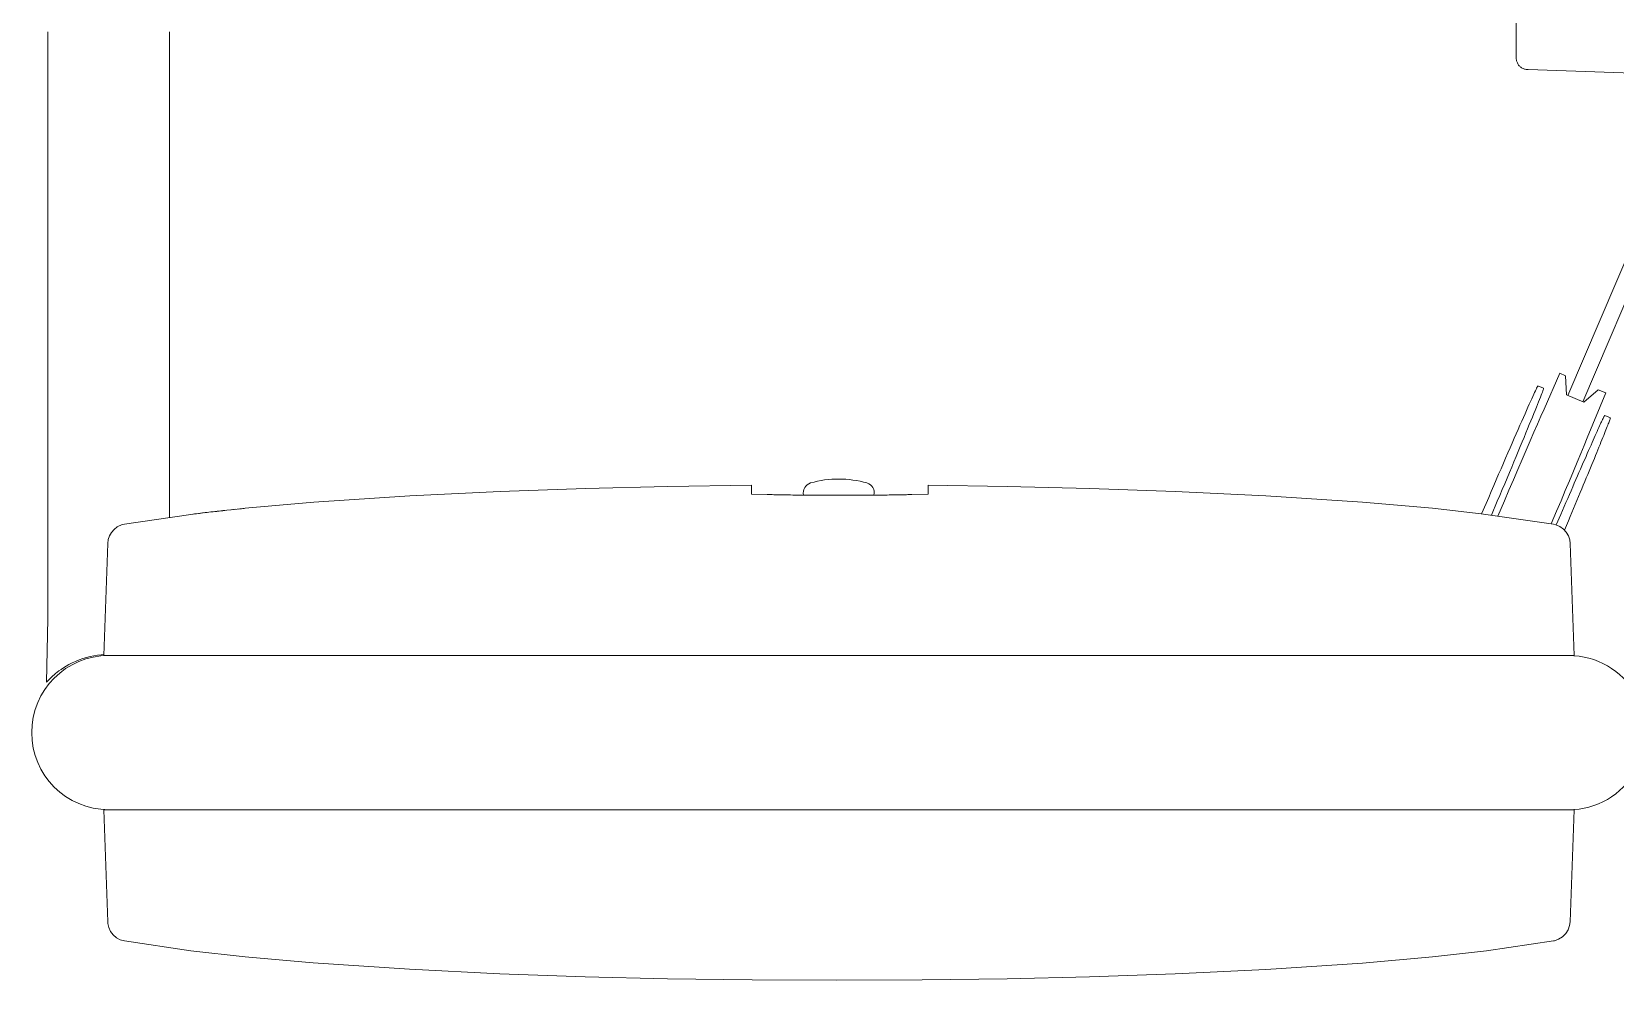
# Model space of a CAD drawing. Header units: centimetres. Extents: x 118932 to 154602, y -32682 to -23521.
# Drawn here: x 129649 to 129727.1, y -28497.5 to -28450.7 of the extents above; entities that cross this region are included whole.
import ezdxf

# ---------------------------------------------------------------- set-up
doc = ezdxf.new("R2010")
doc.units = ezdxf.units.CM
doc.header["$LTSCALE"] = 50
doc.header["$MEASUREMENT"] = 0
doc.layers.add('GEN_02_TF_Mobilya', color=7, linetype='Continuous', lineweight=5, true_color=0x745e3d)

# ---------------------------------------------------------------- blocks, each defined once
blk = doc.blocks.new('apor aletleri 8')
at = {"layer": 'GEN_02_TF_Mobilya'}
for p, q in [((-51.382, -44.548, -0.003), (-51.382, -68.497, -0.003)), ((24.282, -46.723, -0.003), (17.571, -62.481, -0.003)), ((25.139, -46.753, -0.003), (18.31, -62.788, -0.003)), ((-22.682, -66.908, -0.003), (-22.682, -66.907, -0.003)), ((-50.22, -68.328, -0.003), (-50.329, -68.342, -0.003)), ((-49.86, -68.284, -0.003), (-49.725, -68.268, -0.003)), ((-49.544, -68.247, -0.003), (-49.649, -68.259, -0.003)), ((-49.337, -68.223, -0.003), (-49.154, -68.202, -0.003)), ((-49.236, -68.212, -0.003), (-49.058, -68.192, -0.003)), ((-49.137, -68.201, -0.003), (-48.961, -68.181, -0.003)), ((-49.039, -68.19, -0.003), (-48.862, -68.17, -0.003)), ((-48.943, -68.179, -0.003), (-48.761, -68.159, -0.003)), ((-48.847, -68.168, -0.003), (-48.659, -68.148, -0.003)), ((-48.752, -68.158, -0.003), (-48.553, -68.136, -0.003)), ((-48.367, -68.117, -0.003), (-48.23, -68.102, -0.003)), ((-48.27, -68.106, -0.003), (-48.123, -68.091, -0.003)), ((-48.174, -68.096, -0.003), (-47.921, -68.07, -0.003)), ((-47.651, -68.043, -0.003), (-47.9, -68.068, -0.003)), ((-53.607, -89.37, -0.003), (-50.327, -89.854, -0.003))]:
    blk.add_line(p, q, dxfattribs=at)
at = {"layer": 'GEN_02_TF_Mobilya', "elevation": -0.003, "flags": 128}
for points in [[(15.017, -30.974), (15.017, -45.828), (15.018, -45.864), (15.021, -45.902), (15.027, -45.941), (15.035, -45.979), (15.046, -46.017), (15.06, -46.055), (15.076, -46.091), (15.095, -46.127), (15.116, -46.161), (15.14, -46.193), (15.165, -46.224), (15.193, -46.252), (15.223, -46.279), (15.254, -46.303), (15.287, -46.325), (15.321, -46.345), (15.356, -46.363), (15.392, -46.378), (15.428, -46.39), (15.465, -46.401), (15.503, -46.409), (15.54, -46.414), (15.577, -46.418), (15.606, -46.42), (38.58, -47.222)], [(-57.448, -76.616), (-57.377, -73.497), (-57.382, -73.448), (-57.382, -44.548)], [(16.746, -68.811), (17.014, -68.176), (17.229, -67.666), (17.439, -67.169), (17.642, -66.686), (17.837, -66.219), (18.024, -65.771), (18.202, -65.344), (18.37, -64.94), (18.527, -64.561), (19.437, -62.352), (19.069, -62.196), (18.362, -62.809), (17.494, -62.449), (17.446, -61.505), (17.172, -61.388), (16.392, -63.154), (16.237, -63.507), (16.07, -63.887), (15.893, -64.293), (15.707, -64.722), (15.511, -65.172), (15.308, -65.642), (15.098, -66.129), (14.882, -66.631), (14.661, -67.145), (14.436, -67.668), (14.112, -68.427)], [(13.8, -68.382), (14.089, -67.698), (14.212, -67.406), (14.334, -67.118), (14.453, -66.834), (14.57, -66.554), (14.685, -66.28), (14.798, -66.012), (14.907, -65.75), (15.014, -65.495), (15.118, -65.246), (15.218, -65.004), (15.315, -64.77), (15.409, -64.545), (15.499, -64.327), (15.585, -64.118), (15.667, -63.918), (15.745, -63.728), (15.819, -63.547), (15.889, -63.375), (15.955, -63.214), (16.015, -63.064), (16.072, -62.923), (16.124, -62.794), (16.17, -62.676), (16.213, -62.568), (16.25, -62.472), (16.282, -62.388), (16.31, -62.315), (16.332, -62.254), (16.349, -62.204), (16.362, -62.167), (16.369, -62.141), (16.371, -62.128), (16.37, -62.126), (16.094, -62.008), (16.092, -62.009), (16.083, -62.019), (16.07, -62.042), (16.052, -62.076), (16.028, -62.122), (16, -62.18), (15.967, -62.25), (15.928, -62.331), (15.885, -62.424), (15.837, -62.529), (15.785, -62.644), (15.727, -62.771), (15.666, -62.908), (15.599, -63.056), (15.529, -63.214), (15.454, -63.383), (15.375, -63.561), (15.292, -63.75), (15.205, -63.947), (15.114, -64.154), (15.02, -64.369), (14.922, -64.593), (14.821, -64.824), (14.717, -65.064), (14.609, -65.311), (14.499, -65.565), (14.386, -65.825), (14.271, -66.092), (14.153, -66.364), (14.033, -66.642), (13.911, -66.925), (13.788, -67.212), (13.662, -67.503), (13.536, -67.799), (13.316, -68.311)], [(19.388, -63.46), (19.383, -63.463), (19.377, -63.473), (19.367, -63.489), (19.355, -63.511), (19.34, -63.539), (19.323, -63.574), (19.303, -63.614), (19.281, -63.661), (19.256, -63.714), (19.228, -63.772), (19.198, -63.837), (19.165, -63.908), (19.13, -63.984), (19.092, -64.067), (19.052, -64.155), (19.01, -64.249), (18.965, -64.348), (18.918, -64.453), (18.869, -64.563), (18.817, -64.679), (18.764, -64.8), (18.708, -64.926), (18.65, -65.057), (18.589, -65.194), (18.527, -65.335), (18.463, -65.481), (18.397, -65.631), (18.329, -65.786), (18.26, -65.945), (18.188, -66.109), (18.115, -66.277), (18.04, -66.449), (17.964, -66.624), (17.886, -66.804), (17.806, -66.987), (17.725, -67.173), (17.643, -67.363), (17.56, -67.556), (17.475, -67.752), (17.389, -67.95), (17.302, -68.152), (17.215, -68.356), (16.996, -68.865)], [(17.396, -69.121), (17.592, -68.656), (17.678, -68.45), (17.764, -68.247), (17.848, -68.045), (17.932, -67.847), (18.014, -67.651), (18.094, -67.459), (18.173, -67.269), (18.251, -67.083), (18.327, -66.901), (18.402, -66.722), (18.475, -66.547), (18.546, -66.375), (18.616, -66.208), (18.683, -66.045), (18.749, -65.886), (18.813, -65.731), (18.875, -65.581), (18.934, -65.436), (18.992, -65.296), (19.048, -65.16), (19.101, -65.029), (19.152, -64.904), (19.201, -64.783), (19.248, -64.668), (19.293, -64.558), (19.335, -64.454), (19.374, -64.355), (19.411, -64.262), (19.446, -64.175), (19.478, -64.093), (19.508, -64.017), (19.535, -63.947), (19.56, -63.883), (19.582, -63.825), (19.602, -63.773), (19.619, -63.727), (19.633, -63.687), (19.645, -63.653), (19.654, -63.625), (19.66, -63.604), (19.664, -63.589), (19.665, -63.58), (19.664, -63.577), (19.388, -63.46), (19.664, -63.577)], [(-50.327, -68.341), (-53.718, -68.842), (-53.959, -68.96), (-54.116, -69.08), (-54.246, -69.227), (-54.344, -69.397), (-54.407, -69.582), (-54.433, -69.776), (-54.625, -75.298), (17.871, -75.299), (17.678, -69.776), (17.657, -69.602), (17.593, -69.405), (17.488, -69.223), (17.346, -69.066), (17.174, -68.942), (16.98, -68.858), (16.853, -68.827), (13.292, -68.308), (10.887, -68.043), (7.435, -67.739), (2.679, -67.423), (-1.792, -67.208), (-6.006, -67.061), (-10.077, -66.964), (-13.972, -66.908), (-13.972, -67.34), (-14.777, -67.364), (-14.841, -67.366), (-14.907, -67.368), (-14.976, -67.37), (-15.048, -67.371), (-15.122, -67.373), (-15.199, -67.375), (-15.278, -67.376), (-15.359, -67.378), (-15.443, -67.379), (-15.529, -67.381), (-15.618, -67.382), (-15.709, -67.384), (-15.802, -67.385), (-15.898, -67.386), (-15.996, -67.388), (-16.096, -67.389), (-16.198, -67.39), (-16.302, -67.391), (-16.409, -67.392), (-16.518, -67.393), (-16.629, -67.394), (-16.742, -67.395), (-16.857, -67.396), (-16.975, -67.397), (-17.094, -67.398), (-17.215, -67.398), (-17.338, -67.399), (-17.462, -67.399), (-17.589, -67.4), (-17.717, -67.4), (-17.846, -67.4), (-17.977, -67.401), (-18.11, -67.401), (-18.243, -67.401), (-18.378, -67.401), (-18.514, -67.401), (-18.651, -67.401), (-18.789, -67.4), (-18.926, -67.4), (-19.064, -67.4), (-19.202, -67.399), (-19.34, -67.398), (-19.476, -67.398), (-19.612, -67.397), (-19.747, -67.396), (-19.881, -67.395), (-20.013, -67.394), (-20.143, -67.393), (-20.272, -67.392), (-20.397, -67.39), (-20.521, -67.389), (-20.642, -67.387), (-20.76, -67.386), (-20.875, -67.384), (-20.987, -67.383), (-21.096, -67.381), (-21.201, -67.379), (-21.303, -67.377), (-21.401, -67.375), (-21.495, -67.373), (-21.585, -67.371), (-21.671, -67.369), (-21.754, -67.367), (-21.832, -67.365), (-21.907, -67.363), (-22.683, -67.338), (-22.682, -66.908), (-26.817, -66.966), (-30.878, -67.064), (-35.081, -67.212), (-39.538, -67.429), (-44.273, -67.745), (-47.653, -68.043)], [(-50.23, -68.329), (-50.087, -68.312), (-49.913, -68.291)], [(-49.82, -68.28), (-49.962, -68.297), (-50.058, -68.308), (-50.145, -68.319)], [(-49.755, -68.272), (-49.63, -68.257), (-49.439, -68.235), (-49.535, -68.246)], [(-49.249, -68.213), (-49.439, -68.235), (-49.344, -68.224)], [(-48.339, -68.114), (-48.561, -68.137), (-48.657, -68.148)], [(-47.987, -68.077), (-47.832, -68.061), (-47.699, -68.048)], [(-57.448, -76.618), (-57.429, -76.597), (-57.415, -76.582), (-57.396, -76.561), (-57.374, -76.537), (-57.346, -76.508), (-57.314, -76.475), (-57.278, -76.438), (-57.235, -76.396), (-57.187, -76.351), (-57.133, -76.301), (-57.073, -76.247), (-57.004, -76.188), (-56.925, -76.125), (-56.835, -76.056), (-56.733, -75.982), (-56.617, -75.905), (-56.488, -75.825), (-56.346, -75.744), (-56.192, -75.664), (-56.023, -75.587), (-55.845, -75.514), (-55.665, -75.451), (-55.482, -75.396), (-55.299, -75.35), (-55.116, -75.312), (-54.933, -75.283), (-54.749, -75.263), (-54.624, -75.255)], [(-50.327, -89.854), (-47.653, -90.153), (-44.301, -90.449), (-39.559, -90.766), (-35.098, -90.983), (-30.895, -91.131), (-26.834, -91.23), (-22.66, -91.289), (-18.473, -91.31), (-14.277, -91.291), (-10.087, -91.233), (-6.014, -91.136), (-1.797, -90.989), (2.679, -90.773), (7.447, -90.457), (10.886, -90.154), (13.561, -89.856), (16.853, -89.371), (16.9, -89.361), (17.112, -89.287), (17.304, -89.166), (17.464, -89.005), (17.583, -88.814), (17.655, -88.603), (17.678, -88.421), (17.871, -82.899), (-54.626, -82.898), (-54.433, -88.42)], [(-54.433, -88.42), (-54.426, -88.505), (-54.38, -88.709), (-54.29, -88.9), (-54.162, -89.07), (-54, -89.209), (-53.813, -89.31), (-53.607, -89.37)]]:
    blk.add_lwpolyline(points, dxfattribs=at)
at = {"layer": 'GEN_02_TF_Mobilya'}
for centre, radius, start, end in [((-19.633, -67.275, -0.003), 0.5, 106.12697, 193.61189), ((-18.383, -71.598, -0.003), 5, 73.87173, 106.12697), ((-17.133, -67.275, -0.003), 0.5, 346.23734, 73.87173), ((-54.382, -79.098, -0.003), 3.8, 89.99935, 269.99935), ((17.616, -79.099, -0.003), 3.8, 269.99935, 89.99935)]:
    blk.add_arc(centre, radius, start, end, dxfattribs=at)
blk = doc.blocks.new('c blok level -1 tefriş')
blk.add_blockref('apor aletleri 8', (120.55, 134.601))

msp = doc.modelspace()

# ---------------------------------------------------------------- block references
msp.add_blockref('c blok level -1 tefriş', (129586.651, -28540.795, 0.003))

doc.saveas('drawing.dxf')
